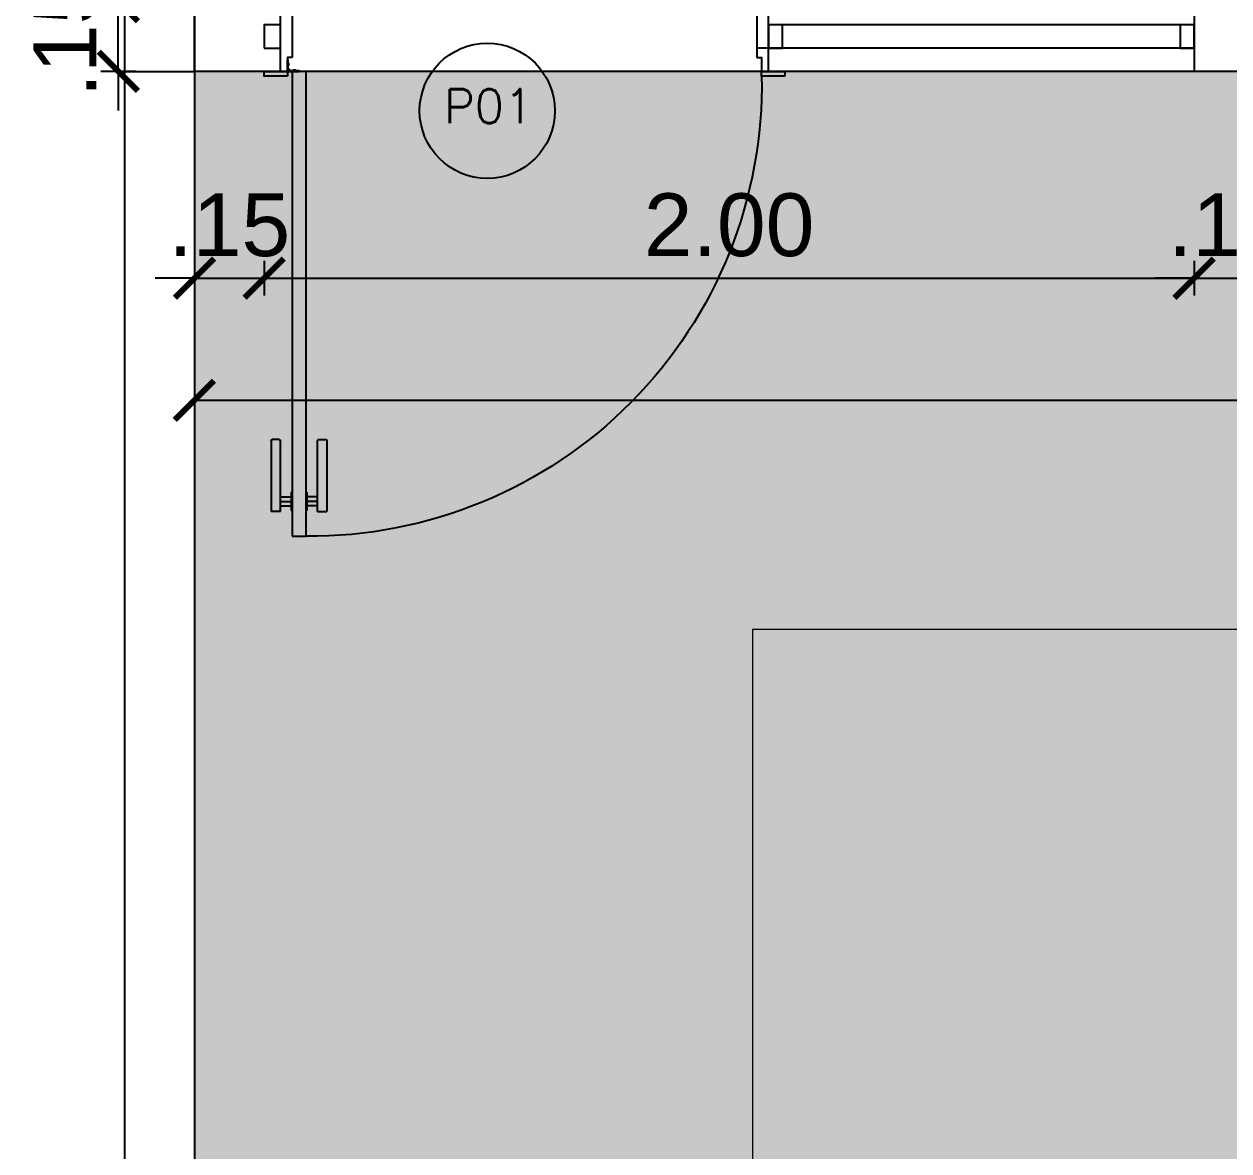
# Model space of a CAD drawing. Header units: inches. Extents: x 44782 to 44933, y 6798 to 6838.
# Drawn here: x 44785.099 to 44787.691, y 6813.56 to 6815.984 of the extents above; entities that cross this region are included whole.
import ezdxf
from ezdxf.enums import TextEntityAlignment as Align

# ---------------------------------------------------------------- set-up
doc = ezdxf.new("R2010")
doc.units = ezdxf.units.IN
doc.header["$MEASUREMENT"] = 0
doc.layers.get('Defpoints').update_dxf_attribs({"color": 250})
doc.layers.add('at_Text', color=7, linetype='Continuous', lineweight=9)
for name, color, linetype in [('ESQUADRIAS', 7, 'Continuous'), ('Esquadrias_Portas', 7, 'Continuous'), ('H. PAVER CINZA 1', 252, 'Continuous'), ('MURO', 2, 'Continuous'), ('PAREDES', 4, 'Continuous'), ('TEXTO01', 7, 'Continuous'), ('TEXTO02', 3, 'Continuous')]:
    doc.layers.add(name, color=color, linetype=linetype)
doc.styles.add('Fonte 02', font='ARIALUNI.TTF')
doc.styles.add('ROMANS', font='romans.shx')
doc.dimstyles.new('Esc 1-75', dxfattribs={"dimscale": 0.75, "dimtxt": 0.18, "dimasz": 0.1125, "dimexe": 0.05, "dimexo": 0.05, "dimgap": 0.06, "dimtad": 1, "dimzin": 4, "dimdsep": 46, "dimtxsty": 'Fonte 02', "dimblk": 'ARCHTICK', "dimcen": 0, "dimclrd": 250, "dimclre": 250, "dimadec": 0, "dimazin": 1, "dimtfac": 1, "dimtix": 1, "dimtmove": 1, "dimatfit": 3, "dimldrblk": 'ARCHTICK', "dimfxl": 0, "dimarcsym": 0})

# ---------------------------------------------------------------- blocks, each defined once
blk = doc.blocks.new('P100_02')
at = {"layer": 'Esquadrias_Portas', "color": 2}
for p, q in [((0.025, 0.075), (0.025, 1.075)), ((0.025, 1.075), (0.055, 1.075)), ((0.055, 1.075), (0.055, 0.075)), ((0.055, 0.075), (0.025, 0.075))]:
    blk.add_line(p, q, dxfattribs=at)
at = {"layer": 'Esquadrias_Portas', "color": 3, "linetype": 'Continuous'}
for p, q in [((-0.02, 0.8698), (-0.02, 1.0215)), ((0, 1.0215), (0, 0.8698)), ((0.023, 0.98), (0.023, 1.02)), ((0.057, 0.98), (0.057, 1.02)), ((0.08, 1.0215), (0.08, 0.8698)), ((0.1, 0.8698), (0.1, 1.0215)), ((-0.0035, 0.8668), (-0.0175, 0.8668)), ((0.0835, 0.8668), (0.0975, 0.8668))]:
    blk.add_line(p, q, dxfattribs=at)
at = {"layer": 'Esquadrias_Portas', "color": 3}
for p, q in [((0, 1.0215), (-0.02, 1.0215)), ((0.023, 1.02), (0.025, 1.02)), ((0.057, 1.02), (0.055, 1.02)), ((0.08, 1.0215), (0.1, 1.0215)), ((0, 1.01), (0.023, 1.01)), ((0, 1), (0.023, 1)), ((0, 0.99), (0.023, 0.99)), ((0.08, 1.01), (0.057, 1.01)), ((0.08, 1), (0.057, 1)), ((0.08, 0.99), (0.057, 0.99)), ((0.023, 0.98), (0.025, 0.98)), ((0.057, 0.98), (0.055, 0.98))]:
    blk.add_line(p, q, dxfattribs=at)
at = {"layer": 'Esquadrias_Portas'}
for p, q in [((0.0165, 0.0585), (0.0165, 0.0615)), ((0.0315, 0.0735), (0.0285, 0.0735))]:
    blk.add_line(p, q, dxfattribs=at)
at = {"layer": 'Esquadrias_Portas', "color": 3}
for points in [[(0.015, 0.085), (-0.035, 0.085), (-0.035, 0.075), (0.015, 0.075)], [(1.085, 0.085), (1.035, 0.085), (1.035, 0.075), (1.085, 0.075)], [(0.025, -0.075), (0, -0.075), (-0.035, -0.075), (-0.035, -0.085), (0.025, -0.085)], [(1.085, -0.075), (1.025, -0.075), (1.025, -0.085), (1.085, -0.085)]]:
    blk.add_lwpolyline(points, close=True, dxfattribs=at)
at = {"layer": 'Esquadrias_Portas', "color": 2}
for points in [[(0.025, 0.045), (0.015, 0.045), (0.015, 0.075), (0, 0.075), (0, -0.075), (0.025, -0.075)], [(1.025, 0.045), (1.035, 0.045), (1.035, 0.075), (1.05, 0.075), (1.05, -0.075), (1.025, -0.075)]]:
    blk.add_lwpolyline(points, close=True, dxfattribs=at)
at = {"layer": 'Esquadrias_Portas', "color": 1}
for points in [[(0.016, 0.0705, -0.236068), (0.015, 0.0725), (0.015, 0.07), (0.015, 0.05), (0.016, 0.05)], [(0.0195, 0.074, 0.236068), (0.0175, 0.075), (0.02, 0.075), (0.04, 0.075), (0.04, 0.074)]]:
    blk.add_lwpolyline(points, format="xyb", close=True, dxfattribs=at)
at = {"layer": 'Esquadrias_Portas'}
for points in [[(0.0173, 0.0625), (0.0165, 0.0615), (0.016, 0.0615)], [(0.0173, 0.0575), (0.0165, 0.0585), (0.016, 0.0585)], [(0.0173, 0.0596), (0.0175, 0.0596), (0.0175, 0.0575), (0.0173, 0.0575), (0.0173, 0.0625), (0.0175, 0.0625), (0.0175, 0.0604), (0.0173, 0.0604)], [(0.0275, 0.0727), (0.0285, 0.0735), (0.0285, 0.074)], [(0.0304, 0.0727), (0.0304, 0.0725), (0.0325, 0.0725), (0.0325, 0.0727), (0.0275, 0.0727), (0.0275, 0.0725), (0.0296, 0.0725), (0.0296, 0.0727)], [(0.0325, 0.0727), (0.0315, 0.0735), (0.0315, 0.074)]]:
    blk.add_lwpolyline(points, dxfattribs=at)
at = {"layer": 'Esquadrias_Portas', "color": 1}
blk.add_circle((0.0175, 0.0725), 0.0025, dxfattribs=at)
at = {"layer": 'Esquadrias_Portas'}
blk.add_arc((0.0634, 0.1033), 0.9718, 358.9233, 90.495, dxfattribs=at)
at = {"layer": 'Esquadrias_Portas', "color": 3, "linetype": 'Continuous'}
for centre, start, end in [((-0.017, 0.8698), 180, 260.5377), ((-0.003, 0.8698), 260.5377, 360), ((0.083, 0.8698), 180, 279.4623), ((0.097, 0.8698), 279.4623, 0)]:
    blk.add_arc(centre, 0.003, start, end, dxfattribs=at)
blk = doc.blocks.new('_ARCHTICK')
at = {"color": 0, "linetype": 'ByBlock', "const_width": 0.15}
blk.add_lwpolyline([(-0.5, -0.5), (0.5, 0.5)], dxfattribs=at)
blk = doc.blocks.new('*D282')
at = {"color": 250, "lineweight": -2, "transparency": 16777216}
for p, q in [((44785.3017, 6816.0324), (44785.3017, 6816.1168)), ((44785.3392, 6816.0324), (44785.2642, 6816.0324)), ((44785.3017, 6815.8824), (44785.3017, 6816.0324)), ((44785.3392, 6815.8824), (44785.2642, 6815.8824)), ((44785.3017, 6815.8824), (44785.3017, 6815.7981))]:
    blk.add_line(p, q, dxfattribs=at)
at = {"layer": 'Defpoints', "color": 0, "transparency": 16777216}
for p in [(44785.3017, 6816.0324), (44785.6155, 6816.0324), (44785.4655, 6815.8824)]:
    blk.add_point(p, dxfattribs=at)
at = {"color": 250, "lineweight": -2, "transparency": 16777216, "xscale": 0.084375, "yscale": 0.084375, "zscale": 0.084375}
for p, rotation in [((44785.3017, 6816.0324), 270), ((44785.3017, 6815.8824), 90)]:
    blk.add_blockref('_ARCHTICK', p, dxfattribs=dict(at, rotation=rotation))
at = {"color": 0, "transparency": 16777216, "insert": (44785.1877, 6815.9574), "char_height": 0.135, "attachment_point": 5, "rotation": 90, "style": 'Fonte 02'}
blk.add_mtext('.15', dxfattribs=at)
blk = doc.blocks.new('*D285')
at = {"color": 250, "lineweight": -2, "transparency": 16777216}
for p, q in [((44785.4655, 6815.475), (44785.4655, 6815.4)), ((44785.6155, 6815.475), (44785.6155, 6815.4)), ((44785.4655, 6815.4375), (44785.3811, 6815.4375)), ((44785.4655, 6815.4375), (44785.6155, 6815.4375)), ((44785.6155, 6815.4375), (44785.6999, 6815.4375))]:
    blk.add_line(p, q, dxfattribs=at)
at = {"layer": 'Defpoints', "color": 0, "transparency": 16777216}
for p in [(44785.4655, 6815.8824), (44785.6155, 6815.8824), (44785.6155, 6815.4375)]:
    blk.add_point(p, dxfattribs=at)
at = {"color": 250, "lineweight": -2, "transparency": 16777216, "xscale": 0.084375, "yscale": 0.084375, "zscale": 0.084375}
blk.add_blockref('_ARCHTICK', (44785.4655, 6815.4375), dxfattribs=at)
at = {"color": 250, "lineweight": -2, "transparency": 16777216, "xscale": 0.084375, "yscale": 0.084375, "zscale": 0.084375, "rotation": 180}
blk.add_blockref('_ARCHTICK', (44785.6155, 6815.4375), dxfattribs=at)
at = {"color": 0, "transparency": 16777216, "insert": (44785.5405, 6815.5515), "char_height": 0.135, "attachment_point": 5, "style": 'Fonte 02'}
blk.add_mtext('.15', dxfattribs=at)
blk = doc.blocks.new('*D286')
at = {"color": 250, "lineweight": -2, "transparency": 16777216}
for p, q in [((44785.6155, 6815.475), (44785.6155, 6815.4)), ((44787.6155, 6815.475), (44787.6155, 6815.4)), ((44785.6155, 6815.4375), (44787.6155, 6815.4375))]:
    blk.add_line(p, q, dxfattribs=at)
at = {"layer": 'Defpoints', "color": 0, "transparency": 16777216}
for p in [(44785.6155, 6815.8824), (44787.6155, 6815.8824), (44787.6155, 6815.4375)]:
    blk.add_point(p, dxfattribs=at)
at = {"color": 250, "lineweight": -2, "transparency": 16777216, "xscale": 0.084375, "yscale": 0.084375, "zscale": 0.084375, "rotation": 180}
blk.add_blockref('_ARCHTICK', (44785.6155, 6815.4375), dxfattribs=at)
at = {"color": 250, "lineweight": -2, "transparency": 16777216, "xscale": 0.084375, "yscale": 0.084375, "zscale": 0.084375}
blk.add_blockref('_ARCHTICK', (44787.6155, 6815.4375), dxfattribs=at)
at = {"color": 0, "transparency": 16777216, "insert": (44786.6155, 6815.5515), "char_height": 0.135, "attachment_point": 5, "style": 'Fonte 02'}
blk.add_mtext('2.00', dxfattribs=at)
blk = doc.blocks.new('*D287')
at = {"color": 250, "lineweight": -2, "transparency": 16777216}
for p, q in [((44787.6155, 6815.475), (44787.6155, 6815.4)), ((44787.7655, 6815.475), (44787.7655, 6815.4)), ((44787.6155, 6815.4375), (44787.5311, 6815.4375)), ((44787.6155, 6815.4375), (44787.7655, 6815.4375)), ((44787.7655, 6815.4375), (44787.8499, 6815.4375))]:
    blk.add_line(p, q, dxfattribs=at)
at = {"layer": 'Defpoints', "color": 0, "transparency": 16777216}
for p in [(44787.6155, 6815.8824), (44787.7655, 6815.8824), (44787.7655, 6815.4375)]:
    blk.add_point(p, dxfattribs=at)
at = {"color": 250, "lineweight": -2, "transparency": 16777216, "xscale": 0.084375, "yscale": 0.084375, "zscale": 0.084375}
blk.add_blockref('_ARCHTICK', (44787.6155, 6815.4375), dxfattribs=at)
at = {"color": 250, "lineweight": -2, "transparency": 16777216, "xscale": 0.084375, "yscale": 0.084375, "zscale": 0.084375, "rotation": 180}
blk.add_blockref('_ARCHTICK', (44787.7655, 6815.4375), dxfattribs=at)
at = {"color": 0, "transparency": 16777216, "insert": (44787.6905, 6815.5515), "char_height": 0.135, "attachment_point": 5, "style": 'Fonte 02'}
blk.add_mtext('.15', dxfattribs=at)
blk = doc.blocks.new('*D292')
at = {"color": 250, "lineweight": -2, "transparency": 16777216}
for p, q in [((44785.4655, 6815.2122), (44785.4655, 6815.1372)), ((44792.0655, 6815.2122), (44792.0655, 6815.1372)), ((44792.0655, 6815.1747), (44785.4655, 6815.1747))]:
    blk.add_line(p, q, dxfattribs=at)
at = {"layer": 'Defpoints', "color": 0, "transparency": 16777216}
for p in [(44785.4655, 6815.8824), (44792.0655, 6815.8824), (44785.4655, 6815.1747)]:
    blk.add_point(p, dxfattribs=at)
at = {"color": 250, "lineweight": -2, "transparency": 16777216, "xscale": 0.084375, "yscale": 0.084375, "zscale": 0.084375, "rotation": 180}
blk.add_blockref('_ARCHTICK', (44785.4655, 6815.1747), dxfattribs=at)
at = {"color": 250, "lineweight": -2, "transparency": 16777216, "xscale": 0.084375, "yscale": 0.084375, "zscale": 0.084375}
blk.add_blockref('_ARCHTICK', (44792.0655, 6815.1747), dxfattribs=at)
at = {"color": 0, "transparency": 16777216, "insert": (44788.7655, 6815.2886), "char_height": 0.135, "attachment_point": 5, "style": 'Fonte 02'}
blk.add_mtext('6.60', dxfattribs=at)

msp = doc.modelspace()

# ---------------------------------------------------------------- hatches: boundary and pattern name
h = msp.add_hatch(color=68)
h.dxf.hatch_style = 1
h.paths.add_polyline_path([(44792.4655, 6814.6824), (44786.6655, 6814.6824), (44786.6655, 6803.6368), (44792.4655, 6803.6368)])
at = {"layer": 'H. PAVER CINZA 1'}
msp.add_hatch(color=256, dxfattribs=at).paths.add_polyline_path([(44793.3162, 6815.8824), (44793.3162, 6814.6824), (44786.6655, 6814.6824), (44786.6655, 6803.6368), (44785.4655, 6803.6368), (44785.4655, 6815.8824)])

# ---------------------------------------------------------------- linework, layer by layer
at = {"layer": 'at_Text'}
for q in [(44786.6655, 6803.6368), (44793.3162, 6814.6824)]:
    msp.add_line((44786.6655, 6814.6824), q, dxfattribs=at)
at = {"layer": 'ESQUADRIAS', "color": 3}
for p, q in [((44787.6155, 6815.9824), (44786.7005, 6815.9824)), ((44787.6155, 6815.9324), (44786.6755, 6815.9324))]:
    msp.add_line(p, q, dxfattribs=at)
for points in [[(44785.6155, 6815.9324), (44785.6505, 6815.9324), (44785.6505, 6815.9824), (44785.6155, 6815.9824)], [(44786.7005, 6815.9324), (44786.7305, 6815.9324), (44786.7305, 6815.9824), (44786.7005, 6815.9824)], [(44787.5855, 6815.9324), (44787.6155, 6815.9324), (44787.6155, 6815.9824), (44787.5855, 6815.9824)]]:
    msp.add_lwpolyline(points, close=True, dxfattribs=at)
at = {"layer": 'MURO'}
for p, q in [((44785.3153, 6836.3787), (44785.3153, 6803.6368)), ((44785.4655, 6836.2284), (44785.4655, 6803.6368))]:
    msp.add_line(p, q, dxfattribs=at)
at = {"layer": 'PAREDES'}
for p, q in [((44785.3155, 6815.8824), (44785.3155, 6818.1824)), ((44785.4655, 6815.8824), (44785.4655, 6818.1824)), ((44787.6155, 6818.1824), (44787.6155, 6815.8824)), ((44785.3155, 6815.8824), (44785.4655, 6815.8824)), ((44787.7655, 6815.8824), (44787.6155, 6815.8824))]:
    msp.add_line(p, q, dxfattribs=at)
at = {"layer": 'PAREDES', "color": 1}
msp.add_line((44787.6155, 6815.8824), (44785.4655, 6815.8824), dxfattribs=at)
at = {"layer": 'TEXTO02', "color": 7}
msp.add_circle((44786.0953, 6815.7976), 0.1454, dxfattribs=at)

# ---------------------------------------------------------------- block references
at = {"layer": 'ESQUADRIAS', "color": 3, "xscale": -1, "rotation": 180}
msp.add_blockref('P100_02', (44785.6505, 6815.9574), dxfattribs=at)

# ---------------------------------------------------------------- texts
at = {"layer": 'TEXTO01', "color": 3, "style": 'ROMANS'}
msp.add_text('P01', height=0.07334, dxfattribs=at).set_placement((44786.0983, 6815.7708), align=Align.CENTER)

# ---------------------------------------------------------------- dimensions: what is measured, and where the dimension line sits
dim = msp.add_linear_dim(base=(44785.3017, 6816.0324), p1=(44785.4655, 6815.8824), p2=(44785.6155, 6816.0324), angle=90, dimstyle='Esc 1-75')
dim.commit()
dim.dimension.update_dxf_attribs({"geometry": '*D282', "text_midpoint": (44785.1877, 6815.9574)})
for base, p1, p2, picture, middle in [((44785.6155, 6815.4375), (44785.4655, 6815.8824), (44785.6155, 6815.8824), '*D285', (44785.5405, 6815.5515)), ((44785.4655, 6815.1747), (44792.0655, 6815.8824), (44785.4655, 6815.8824), '*D292', (44788.7655, 6815.2886)), ((44787.6155, 6815.4375), (44785.6155, 6815.8824), (44787.6155, 6815.8824), '*D286', (44786.6155, 6815.5515)), ((44787.7655, 6815.4375), (44787.6155, 6815.8824), (44787.7655, 6815.8824), '*D287', (44787.6905, 6815.5515))]:
    dim = msp.add_linear_dim(base=base, p1=p1, p2=p2, dimstyle='Esc 1-75')
    dim.commit()
    dim.dimension.update_dxf_attribs({"geometry": picture, "text_midpoint": middle})

doc.saveas('drawing.dxf')
